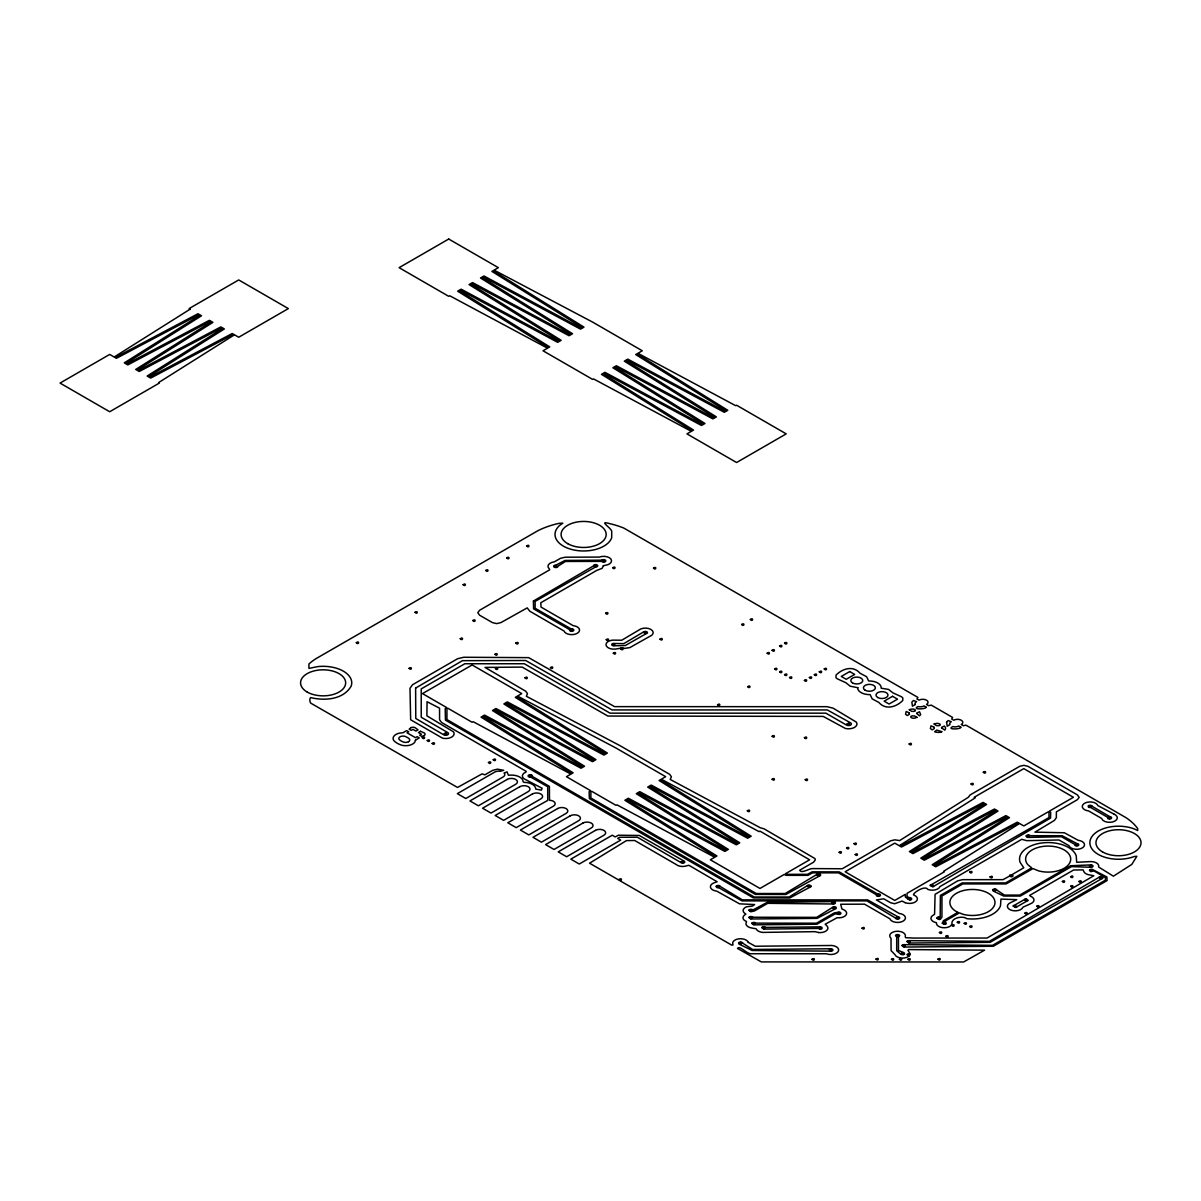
<?xml version="1.0" encoding="UTF-8"?>
<svg xmlns="http://www.w3.org/2000/svg" width="1201" height="1201" viewBox="0 0 1201 1201"><rect width="100%" height="100%" fill="white"/><g stroke="black" fill="none" stroke-linecap="round" stroke-linejoin="round"><path stroke-width="1.5" d="M880.438 895.03L880.378 895.451A2.147 1.246 0 0 1 878.877 896.321L878.141 896.351M742.668 943.16L752.532 949.466L830.972 948.76A2.102 1.216 0 0 1 832.893 949.871L832.833 950.291A2.102 1.216 0 0 1 831.332 951.162L752.171 950.486L739.065 944.136L738.51 942.95A2.102 1.216 0 0 1 740.011 942.094L740.747 942.049A2.102 1.216 0 0 1 742.638 943.16M810.96 886.203L810.885 886.623A2.102 1.216 0 0 1 809.399 887.494L789.748 897.988L753.342 897.898L445.451 720.135L445.196 708.65L446.682 707.584L422.497 693.608L472.128 664.964L521.744 693.608L515.289 697.346L605.379 753.357L604.388 753.928L507.362 701.909L503.88 703.936L593.97 759.948L592.964 760.518L495.953 708.5L492.455 710.527L582.545 766.538L581.554 767.109L484.543 715.09L481.046 717.117L571.136 773.129L570.145 773.699L473.119 721.681L472.128 722.266L447.928 708.29L446.937 708.86L446.937 719.564L754.273 897.012L789.087 897.012L806.802 885.993A2.102 1.216 0 0 1 808.318 885.137L809.039 885.092A2.102 1.216 0 0 1 810.96 886.203M1092.264 806.381L1109.634 816.575M618.215 835.311L615.227 836.947L612.255 835.22L570.82 859.15L579.257 864.029L620.692 840.1L617.719 838.373L619.686 837.247L637.416 837.247L680.727 862.438A2.117 1.216 0 0 0 684.135 862.783A2.117 1.216 0 0 0 683.534 860.817L639.262 835.461L618.8 835.22M817.986 873.818L818.707 873.773A2.102 1.216 0 0 1 820.628 874.883L820.568 875.304A2.102 1.216 0 0 1 819.082 876.175L785.874 894.49L755.339 894.4L589.376 798.59L589.121 791.744L590.607 790.678L566.422 776.702L573.132 772.828L483.042 716.817L484.033 716.246L581.044 768.25L584.542 766.238L494.452 710.226L495.443 709.656L592.468 761.674L595.951 759.648L505.876 703.636L506.867 703.065L603.878 755.084L607.376 753.057L517.286 697.045L518.277 696.475L616.053 748.058L665.684 776.702L659.109 780.5L749.199 836.512L748.208 837.082L651.182 785.079L647.699 787.09L737.774 843.102L736.783 843.672L639.773 791.669L636.275 793.681L726.365 849.692L725.374 850.263L628.363 798.26L624.865 800.271L714.955 856.283L713.964 856.853L616.939 804.835L616.053 805.361L591.853 791.384L590.877 791.954L590.877 798.019L756.255 893.514L785.214 893.514L816.485 874.673A2.102 1.216 0 0 1 818.001 873.818M938.236 917.159L940.188 916.813L940.383 895.436L962.151 882.945L1005.672 882.915L1031.704 867.873L1027.726 864.585A22.549 13.016 0 0 1 1044.9 846.21A22.549 13.016 0 0 1 1070.466 860.982A22.549 13.016 0 0 1 1038.64 870.89L1032.95 868.593L1006.108 883.921L962.812 883.921L941.944 895.976L941.944 917.024L940.818 918.66A2.102 1.216 0 0 1 939.332 919.531L936.735 918.029A2.102 1.216 0 0 1 938.251 917.174M752.802 917.249L816.68 917.354L832.113 907.656A2.102 1.216 0 0 1 833.629 906.8L834.35 906.755A2.102 1.216 0 0 1 836.271 907.866L836.196 908.286A2.102 1.216 0 0 1 834.71 909.157L817.115 918.36L750.7 918.99L748.839 917.459A2.102 1.216 0 0 1 750.34 916.588L751.06 916.558A2.102 1.216 0 0 1 752.772 917.249M818.466 932.516L814.969 931.661L765.412 932.366A7.882 4.549 0 0 1 756.165 928.793L752.261 928.103A7.867 4.549 0 0 1 746.091 922.758L746.527 921.587L744.335 920.296A7.867 4.549 0 0 1 744.335 915.237L745.881 914.126L744.425 913.075A7.882 4.549 0 0 1 746.617 906.77L752.426 906.064L754.633 904.548L739.516 903.828L716.712 891.127A7.867 4.549 0 0 1 710.557 887.554A7.867 4.549 0 0 1 713.904 882.9L717.117 881.744L688.954 865.305L687.002 865.711A7.867 4.549 0 0 1 676.088 864.45L634.713 840.49L626.427 840.61L589.571 863.204L731.634 945.082L733 945.007L732.835 944.151A7.882 4.549 0 0 1 734.021 940.743A7.867 4.549 0 0 1 742.098 938.822A7.867 4.549 0 0 1 748.268 942.38M905.164 902.672L902.086 901.065L894.685 903.737L890.632 902.747L883.726 898.798L876.415 899.924L899.144 913.436A7.867 4.549 0 0 1 905.434 918.195A7.867 4.549 0 0 1 898.078 922.428A7.867 4.549 0 0 1 889.851 918.78L864.555 904.173L840.7 904.248L841.916 908.962L843.162 909.502A7.882 4.549 0 0 1 846.029 915.042A7.882 4.549 0 0 1 837.142 917.714L825.207 924.215L826.573 925.536A7.882 4.549 0 0 1 826.558 930.595A7.882 4.549 0 0 1 818.451 932.516M748.283 942.38L755.234 946.223L829.26 945.517A7.882 4.549 0 0 1 838.508 950.862A7.882 4.549 0 0 1 826.408 953.759L752.261 953.729C747.427 955.11 739.666 944.737 737.489 948.43L761.314 961.911L963.637 961.971L984.595 950.156L908.707 949.586L907.911 950.261L910.298 954.044L908.481 953.819A2.102 1.216 0 0 0 906.98 954.69L908.917 956.221L906.95 957.347A7.867 4.549 0 0 1 894.85 954.465L891.082 950.637L891.007 938.281A7.867 4.549 0 0 1 896.051 931.315A7.867 4.549 0 0 1 905.284 936.66L905.599 937.681L913.706 938.071L987.072 938.041L1093.826 875.754L1089.953 874.974A7.867 4.549 0 0 1 1083.767 871.401L1083.107 869.884L1073.574 870.004L1029.632 895.421L1030.533 896.216A7.882 4.549 0 0 1 1030.518 903.768L1022.952 907.205A7.867 4.549 0 0 1 1010.852 910.073A7.867 4.549 0 0 1 1010.867 902.521L1016.752 899.669L1000.958 899.099L1000.493 905.704A28.614 16.529 0 0 1 966.82 918.675C962.842 915.387 950.622 917.864 951.988 924.094L950.802 925.731A7.867 4.549 0 0 1 942.725 927.652A7.867 4.549 0 0 1 936.555 924.079L936.45 922.743L934.408 922.128A7.867 4.549 0 0 1 932.246 915.823L934.573 914.261L935.084 894.34L957.798 880.798L962.541 879.672L1003.045 879.657L1009.275 876.235L1011.542 876.745A2.102 1.216 0 0 0 1013.028 875.874L1012.158 874.568L1023.777 867.783L1020.084 862.303A28.629 16.529 0 0 1 1042.603 842.877A28.629 16.529 0 0 1 1076.246 855.878L1076.681 862.288L1089.367 861.657A7.867 4.549 0 0 1 1098.615 867.002L1113.417 876.19L1131.837 864.39L1136.837 856.298L1134.375 856.478A28.629 16.529 0 0 1 1096.948 853.611A28.629 16.529 0 0 1 1096.978 831.828A28.629 16.529 0 0 1 1134.42 828.99L1137.707 830.537L1137.692 828.6A67.316 38.867 0 0 0 1125.998 817.671L966.039 725.194L963.307 725.719L961.235 724.518A5.254 3.033 0 0 0 962.752 722.642A5.269 3.048 0 0 0 958.878 719.429A5.254 3.033 0 0 0 953.804 720.24L951.717 719.024L952.618 717.447L931.3 705.137L928.568 705.663L926.496 704.462A5.269 3.033 0 0 0 926.496 700.168A5.269 3.033 0 0 0 919.05 700.168L916.979 698.967L917.879 697.391L623.739 528.035A69.448 40.098 0 0 0 608.877 523.441C598.428 520.468 610.874 527.629 611.714 531.232L611.699 537.688A28.629 16.529 0 0 1 572.652 549.713A28.629 16.529 0 0 1 559.846 525.257L562.804 523.186L559.291 523.291A69.448 40.098 0 0 0 537.703 530.812L316.494 658.373A61.236 35.354 0 0 0 308.912 664.003L308.957 668.402L317.559 666.63A28.629 16.529 0 0 1 351.187 686.086C343.336 699.823 324.48 700.949 310.639 697.586C309.423 698.502 309.633 702.135 310.864 703.216L457.506 787.466L482.141 773.849L484.844 774.84L492.56 770.411L497.379 769.165L503.714 770.306L500.367 771.267A5.975 3.453 0 0 0 494.587 772.153L457.356 793.651L465.793 798.515L503.039 777.017A5.975 3.453 0 0 0 504.585 773.699L504.045 773.024L507.062 771.913L508.398 775.215L511.581 775.095A11.56 6.681 0 0 1 523.141 781.821L524.176 782.376A11.56 6.681 0 0 1 535.751 789.102L541.366 790.138L542.101 788.261L525.843 779.719A7.867 4.549 0 0 1 525.933 772.123L526.143 771.312L441.533 722.462L439.581 719.729L439.551 708.17L427.046 701.714L426.895 715.856L453.468 731.814A8.407 4.849 0 0 1 451.651 737.099A8.407 4.849 0 0 1 442.493 738.15L410.652 719.774L409.991 688.278L412.513 684.75L457.611 658.718L463.721 657.262L528.665 657.638L614.552 706.638L826.979 706.683L833.089 708.155L856.313 722.101A8.407 4.849 0 0 1 854.496 727.386A8.407 4.849 0 0 1 845.339 728.437L823.21 716.412L607.856 716.036L522.165 667.095L485.024 667.411L525.753 691.236L527.479 693.653L526.338 696.265L620.166 745.746L669.678 774.33L671.404 776.747L670.173 779.434L760.398 827.804L764.091 828.84L814.909 858.55L815.329 859.841L813.602 862.183L799.686 870.215C801.037 874.073 809.699 868.308 812.281 868.593L842.246 868.758L890.632 840.82L894.835 839.829L899.639 840.58L968.291 797.314L970.168 794.912L1019.679 766.328L1023.868 765.322L1027.921 766.313L1077.417 794.897L1079.159 797.329L1077.432 799.656L1056.37 811.846L1056.34 817.716L1054.373 820.463L1034.932 832.143L1064.326 832.758L1078.213 840.31A7.867 4.549 0 0 1 1084.503 845.069A7.867 4.549 0 0 1 1077.162 849.287A7.867 4.549 0 0 1 1068.935 845.639L1058.967 839.979L1026.75 840.67L1021.796 839.304L939.993 886.563A7.867 4.549 0 0 1 927.908 889.431C924.83 884.386 910.793 894.535 913.931 895.105A7.882 4.549 0 0 1 916.093 901.411A7.882 4.549 0 0 1 905.164 902.657M915.162 704.552L912.46 706.173L911.844 702.12L913.436 700.513L916.528 701.624A5.269 3.048 0 0 0 915.162 704.552M1092.234 806.366A2.102 1.216 0 0 0 1090.328 805.27L1089.607 805.301A2.102 1.216 0 0 0 1088.106 806.171L1088.661 807.342L1090.868 807.612L1107.592 817.265L1107.968 818.662L1110.009 818.977A2.102 1.216 0 0 0 1111.495 818.121L1111.571 817.701A2.102 1.216 0 0 0 1109.649 816.59M878.111 896.366A2.147 1.246 0 0 1 876.355 895.646L876.37 894.73L838.478 872.842L812.567 872.842L807.943 875.349L786.024 875.349L784.163 874.478L759.978 888.455L710.346 859.796L716.952 855.983L626.862 799.971L627.853 799.401L724.864 851.419L728.361 849.392L638.271 793.381L639.262 792.81L736.288 844.828L739.771 842.802L649.681 786.79L650.687 786.22L747.698 838.238L751.195 836.211L661.105 780.2L662.096 779.629L759.107 831.647L759.978 831.152L809.609 859.796L785.409 873.773L786.385 874.328L807.507 874.343L812.116 871.836L839.214 871.881L877.616 894.009L879.222 894.039A2.147 1.246 0 0 1 880.453 895.015M603.307 565.836L602.136 568.343L596.702 570.415L540.825 602.722L541.005 607.075L573.012 625.556L576.09 626.322A7.867 4.549 0 0 1 576.075 633.873A7.867 4.549 0 0 1 563.99 630.99L529.821 611.219L527.209 607.886L500.952 622.583L496.674 623.619L492.38 622.583L479.604 615.212L477.818 612.735L479.604 610.258L549.698 569.799L549.292 568.824A7.867 4.549 0 0 1 554.292 561.858L560.462 558.33L565.206 557.204L599.344 557.084A7.867 4.549 0 0 1 610.964 559.141A7.867 4.549 0 0 1 605.214 565.311L603.352 565.701M898.453 936.87L898.453 950.471L904.068 952.708L904.623 953.894A2.102 1.216 0 0 1 903.122 954.75L901.08 954.435L896.697 950.727L896.697 936.885L895.526 935.459A2.102 1.216 0 0 1 897.027 934.588L897.763 934.558A2.102 1.216 0 0 1 899.654 935.654L898.453 936.87M857.814 687.723L857.814 689.119A11.815 6.816 0 0 0 867.077 694.478L870.155 694.643L872.181 698.862L878.832 702.42C885.647 710.361 896.306 707.044 902.762 700.498L902.837 697.931L901.531 696.79L893.034 692.917L888.575 689.419L881.249 688.233L880.979 686.477A11.815 6.816 0 0 0 871.716 681.117L868.638 680.952L866.612 676.733L859.976 673.176C853.145 665.249 842.486 668.552 836.031 675.097L835.971 677.679L837.277 678.805L845.774 682.678L850.218 686.191L857.814 687.723M945.142 921.122L946.313 923.524A2.102 1.216 0 0 1 944.812 924.38L942.154 923.299L943.476 920.702L957.978 912.28L956.491 911.679A22.549 13.016 0 0 1 964.103 890.376A22.549 13.016 0 0 1 994.968 902.852A22.549 13.016 0 0 1 962.902 914.261L959.434 912.865L945.142 921.122M415.621 688.083L415.771 718.468L443.724 734.817A2.807 1.621 0 0 0 447.688 734.817A2.807 1.621 0 0 0 447.688 732.52L421.221 717.237L421.221 688.894L464.802 663.748L524.297 663.748L608.652 712.358A2.807 1.621 0 0 0 611.069 713.169L825.898 713.169L846.57 725.104A2.807 1.621 0 0 0 850.533 725.104A2.807 1.621 0 0 0 850.533 722.807L827.309 709.941L612.045 709.926L525.693 660.505L462.445 660.655L415.621 688.083M356.322 642.655C358.874 645.778 359.805 639.968 356.322 642.655M414.991 612.33C417.573 615.452 418.443 609.703 414.991 612.33M409.076 668.356C411.568 671.494 412.679 665.654 409.076 668.356M422.257 737.714C424.614 740.792 426.01 735.207 422.302 737.609M427.226 740.567C429.598 743.659 430.919 738.075 427.256 740.462M432.18 743.434C434.702 746.572 435.768 740.747 432.18 743.434M444.325 733.571C446.682 736.663 448.093 731.049 444.355 733.466M463.121 584.662C465.658 587.784 466.649 582.005 463.121 584.662M460.253 638.692C462.805 641.814 463.796 636.035 460.253 638.692M472.849 620.527C475.356 623.664 476.407 617.839 472.849 620.527M485.759 570.445C488.297 573.568 489.212 567.803 485.759 570.445M494.947 654.305C497.484 657.427 498.415 651.678 494.947 654.305M506.747 557.925C509.329 561.032 510.26 555.267 506.747 557.925M495.428 668.582C497.95 671.719 499 665.894 495.428 668.582M488.432 762.53C490.804 765.622 492.2 760.038 488.477 762.425M493.236 759.708C495.773 762.83 496.809 757.02 493.236 759.708M526.654 545.975C529.191 549.097 530.211 543.287 526.654 545.975M515.83 643.105C518.171 646.198 519.658 640.583 515.875 643M524.987 677.814C527.554 680.952 528.515 675.142 524.987 677.814M528.83 775.831C531.187 778.909 532.583 773.354 528.875 775.726M554.442 566.196C556.844 569.289 558.15 563.674 554.487 566.091M550.463 667.591C553.015 670.713 554.006 664.904 550.463 667.591M570.31 629.985C572.667 633.077 574.063 627.492 570.355 629.894M594.195 565.716C596.732 568.839 597.678 563.059 594.195 565.716M602.286 560.762C604.688 563.854 605.995 558.225 602.332 560.657M605.604 613.291C607.946 616.368 609.402 610.769 605.634 613.186M612.705 567.743C615.032 570.835 616.488 565.251 612.75 567.653M606.25 639.638C608.787 642.76 609.823 636.98 606.25 639.638M612.465 644.517C615.047 647.624 615.903 641.874 612.465 644.517M613.336 653.179C615.873 656.301 616.804 650.552 613.336 653.179M620.782 648.885C623.289 652.008 624.355 646.183 620.782 648.885M643.931 632.537C646.468 635.659 647.399 629.894 643.931 632.537M653.464 568.118C655.806 571.211 657.247 565.611 653.494 568.013M619.146 879.447C621.683 882.585 622.719 876.76 619.146 879.447M659.995 639.127C662.517 642.265 663.583 636.44 659.995 639.127M681.252 861.823C683.774 864.945 684.825 859.15 681.252 861.823M717.552 704.762C720.12 707.869 721.02 702.105 717.552 704.762M741.648 624.49C744.215 627.598 745.145 621.833 741.648 624.49M716.877 886.578C719.234 889.671 720.675 884.056 716.922 886.473M750.34 619.476C752.922 622.583 753.793 616.834 750.34 619.476M747.698 686.672C750.235 689.794 751.241 684 747.698 686.672M747.337 810.78C749.859 813.903 750.895 808.078 747.337 810.78M767.184 653.179C769.766 656.301 770.592 650.522 767.184 653.179M772.123 650.326C774.645 653.449 775.681 647.654 772.123 650.326M739.17 943.16C741.678 946.298 742.803 940.488 739.17 943.16M774.63 668.942C777.182 672.065 778.158 666.255 774.63 668.942M749.589 910.448C752.126 913.571 753.057 907.791 749.589 910.448M779.599 646.018C782.136 649.14 783.142 643.331 779.599 646.018M749.484 917.669C751.841 920.747 753.222 915.177 749.529 917.564M772.153 736.273C774.735 739.396 775.591 733.631 772.153 736.273M779.599 671.809C782.181 674.917 783.052 669.167 779.599 671.809M752.411 923.539C754.783 926.632 756.165 921.032 752.457 923.434M784.553 643.151C786.925 646.243 788.306 640.643 784.598 643.045M772.153 779.254C774.735 782.376 775.591 776.612 772.153 779.254M784.553 674.677C786.925 677.754 788.306 672.17 784.598 674.572M789.522 677.529C792.044 680.652 793.095 674.857 789.522 677.529M762.5 927.803C764.857 930.895 766.268 925.295 762.53 927.697M804.4 680.397C806.937 683.519 807.898 677.769 804.4 680.397M809.369 677.529C811.861 680.667 812.957 674.872 809.369 677.529M804.4 737.714C806.802 740.792 808.108 735.177 804.445 737.609M814.338 674.677C816.905 677.784 817.836 672.005 814.338 674.677M805.255 779.674C807.823 782.797 808.768 777.032 805.255 779.674M819.292 671.809C821.799 674.932 822.94 669.107 819.292 671.809M824.261 668.942C826.798 672.05 827.729 666.3 824.261 668.942M807.462 886.203C809.819 889.295 811.23 883.696 807.492 886.098M817.13 874.883C819.713 878.006 820.643 872.226 817.13 874.883M812.026 959.329C814.368 962.421 815.824 956.807 812.056 959.224M818.632 927.953C821.214 931.06 822.085 925.325 818.632 927.953M847.155 723.858C849.738 726.965 850.668 721.2 847.155 723.858M831.873 902.702C834.23 905.794 835.611 900.21 831.918 902.597M832.773 907.866C835.28 910.989 836.316 905.209 832.773 907.866M839.154 852.32C841.646 855.442 842.697 849.662 839.154 852.32M829.396 949.871C831.903 952.993 832.939 947.214 829.396 949.871M837.382 913.165C839.919 916.288 840.955 910.493 837.382 913.165M846.585 848.026C849.182 851.134 850.053 845.384 846.585 848.026M854.031 843.718C856.358 846.81 857.814 841.225 854.076 843.627M855.202 854.512C857.784 857.619 858.625 851.884 855.202 854.512M862.018 928.118C864.555 931.24 865.606 925.446 862.018 928.118M876.94 895.03C879.447 898.153 880.483 892.388 876.94 895.03M875.994 959.074C878.532 962.196 879.567 956.386 875.994 959.074M909.142 743.989C911.649 747.127 912.7 741.332 909.142 743.989M891.457 959.314C894.054 962.421 894.91 956.672 891.457 959.314M896.186 917.789C898.693 920.912 899.729 915.132 896.186 917.789M896.186 935.669C898.528 938.762 899.999 933.117 896.216 935.564M899.399 959.314C901.756 962.406 903.212 956.792 899.429 959.209M901.185 953.474C903.768 956.581 904.593 950.817 901.185 953.474M902.672 945.727C905.254 948.85 906.079 943.085 902.672 945.727M908.151 898.783C910.688 901.921 911.724 896.096 908.151 898.783M907.641 941.719C909.998 944.812 911.409 939.197 907.671 941.614M907.641 954.9C910.223 958.008 911.079 952.258 907.641 954.9M907.941 959.314C910.298 962.391 911.664 956.822 907.971 959.209M930.88 885.542C933.417 888.665 934.423 882.9 930.88 885.542M937.396 918.24C939.737 921.317 941.164 915.717 937.426 918.134M939.392 932.546C941.749 935.639 943.13 930.054 939.437 932.441M937.906 959.194C940.233 962.286 941.689 956.702 937.951 959.089M942.875 923.089C945.457 926.211 946.328 920.461 942.875 923.089M945.848 936.27C948.385 939.392 949.421 933.612 945.848 936.27M951.808 925.386C954.134 928.478 955.576 922.893 951.838 925.28M971.039 783.968C973.576 787.09 974.491 781.341 971.039 783.968M957.272 922.233C959.614 925.325 961.025 919.741 957.302 922.128M969.672 872.091C972.029 875.184 973.441 869.584 969.702 871.986M964.208 923.374C966.775 926.496 967.661 920.747 964.208 923.374M983.289 772.243C985.661 775.336 987.012 769.751 983.334 772.138M969.672 926.526C972.029 929.619 973.441 924.019 969.702 926.421M990.014 876.955C992.386 880.063 993.797 874.433 990.059 876.865M993.377 890.106C995.779 893.184 997.07 887.569 993.407 890.001M1009.606 875.454C1011.918 878.547 1013.374 872.962 1009.636 875.349M1013.839 906.185C1016.361 909.307 1017.442 903.527 1013.839 906.185M1026.9 836.106C1029.422 839.229 1030.473 833.434 1026.9 836.106M1024.768 899.879C1027.125 902.972 1028.536 897.387 1024.798 899.774M1024.873 913.18C1027.44 916.288 1028.386 910.508 1024.873 913.18M1036.733 906.275C1039.15 909.352 1040.396 903.783 1036.778 906.17M1062.33 881.474C1064.656 884.567 1066.098 878.982 1062.36 881.369M1070.646 876.67C1073.229 879.793 1074.054 874.028 1070.646 876.67M1070.646 886.278C1073.229 889.386 1074.054 883.651 1070.646 886.278M1075.255 844.663C1077.597 847.741 1079.038 842.141 1075.3 844.558M1078.963 881.474C1081.32 884.567 1082.686 878.967 1078.993 881.369M1088.752 806.381C1091.093 809.474 1092.535 803.859 1088.797 806.276M1089.502 865.996C1092.054 869.134 1092.985 863.324 1089.502 865.996M1090.103 870.41C1092.415 873.502 1093.871 867.918 1090.133 870.305M1099.38 877.661C1101.933 880.783 1102.908 875.019 1099.38 877.661M1108.058 817.701C1110.475 820.778 1111.766 815.194 1108.103 817.596M909.052 712.778L909.442 714.28L907.265 715.541L905.584 714.235L906.185 711.472L909.052 712.778M917.204 713.829L919.441 715.856L920.657 714.655L919.546 711.788L916.708 713.004L917.204 713.829M933.868 727.1L934.258 728.617L932.081 729.863L930.4 728.557L931 725.794L933.868 727.1M716.231 886.368L716.787 887.539L718.994 887.809L741.993 900.885L866.867 900.885L895.466 917.999A2.102 1.216 0 0 0 897.402 919.11L898.123 919.065A2.102 1.216 0 0 0 899.624 918.21L899.684 917.789A2.102 1.216 0 0 0 897.778 916.693L867.602 899.909L742.353 899.864L720.39 886.578A2.102 1.216 0 0 0 718.453 885.467L717.733 885.497A2.102 1.216 0 0 0 716.231 886.368M748.944 910.238L750.805 911.769L754.423 910.974L767.724 903.317L833.809 903.993A2.102 1.216 0 0 0 835.311 903.137L835.371 902.702A2.102 1.216 0 0 0 833.464 901.606L767.289 902.311L752.892 910.028A2.102 1.216 0 0 0 751.165 909.337L750.43 909.367A2.102 1.216 0 0 0 748.944 910.238M751.766 923.329L753.627 924.86L816.92 924.215L835.265 913.781L839.319 914.456A2.102 1.216 0 0 0 840.82 913.586L840.88 913.165A2.102 1.216 0 0 0 838.974 912.069L834.29 912.91L816.47 923.194L755.729 923.134A2.102 1.216 0 0 0 753.988 922.428L753.267 922.458A2.102 1.216 0 0 0 751.766 923.329M761.839 927.592L763.701 929.124L818.031 928.418L820.568 929.244A2.102 1.216 0 0 0 822.054 928.373L822.13 927.953A2.102 1.216 0 0 0 820.208 926.857L765.803 927.397A2.102 1.216 0 0 0 764.061 926.707L763.341 926.737A2.102 1.216 0 0 0 761.839 927.592M907.506 898.573L910.103 900.074A2.102 1.216 0 0 0 911.589 899.204L911.649 898.783A2.102 1.216 0 0 0 909.742 897.687L907.055 896.727L907.055 893.334L944.391 871.776L943.611 871.325L1018.838 823.931L1017.847 823.361L935.744 866.792L932.201 864.735L1007.414 817.341L1006.423 816.77L924.32 860.201L920.777 858.145L996.004 810.75L995.013 810.18L912.91 853.611L909.367 851.554L984.595 804.16L983.589 803.589L901.501 847.02L894.76 843.132L845.129 871.776L894.76 900.435L905.299 894.355L905.344 897.117L907.581 898.468M902.026 945.517L903.888 947.049L993.362 946.253L1107.067 880.588L1106.917 877L1093.405 870.004A2.102 1.216 0 0 0 1091.664 869.314L1090.943 869.344A2.102 1.216 0 0 0 1089.442 870.2L1090.598 871.626L1094.111 871.025L1105.4 877.556L1105.4 880.168L992.536 945.337L903.512 944.662A2.102 1.216 0 0 0 902.026 945.517M906.98 941.509L908.842 943.04L990.119 942.305L1101.317 878.952A2.102 1.216 0 0 0 1102.818 878.081L1102.878 877.661A2.102 1.216 0 0 0 1100.972 876.565L1100.221 876.595A2.102 1.216 0 0 0 1098.75 877.466L989.459 941.314L908.481 940.653A2.102 1.216 0 0 0 906.98 941.509M942.019 728.166L944.767 730.133A6.606 3.813 0 0 0 944.361 726.11L941.524 727.326L942.019 728.166M930.235 885.332L932.832 886.833A2.102 1.216 0 0 0 934.318 885.963L1050.53 818.091L1050.725 812.281L1049.224 811.245L1073.424 797.284L1023.792 768.625L974.161 797.284L975.197 797.869L899.969 845.279L900.96 845.849L983.064 802.418L986.606 804.46L911.379 851.869L912.385 852.44L994.473 809.009L998.016 811.05L922.803 858.46L923.794 859.03L1005.898 815.599L1009.44 817.641L934.213 865.05L935.204 865.621L1017.307 822.19L1023.792 825.943L1047.993 811.966L1048.968 812.537L1048.968 817.566L931.736 884.476A2.102 1.216 0 0 0 930.25 885.347M992.717 889.896L993.272 891.067L1003.721 896.051L1020.37 896.066L1071.502 866.612L1091.439 867.287A2.102 1.216 0 0 0 1092.94 866.431L1093 866.011A2.102 1.216 0 0 0 1091.093 864.9L1070.526 865.756L1019.709 895.09L1004.456 895.09L996.875 890.106A2.102 1.216 0 0 0 994.938 888.995L994.218 889.025A2.102 1.216 0 0 0 992.717 889.896M1013.194 905.974L1015.791 907.476A2.102 1.216 0 0 0 1017.277 906.605L1026.705 901.17A2.102 1.216 0 0 0 1028.191 900.315L1025.609 898.813A2.102 1.216 0 0 0 1024.138 899.684L1014.68 905.119A2.102 1.216 0 0 0 1013.209 905.989M1026.255 835.896L1026.375 836.722A2.102 1.216 0 0 0 1028.101 837.427L1061.474 836.722L1074.685 844.348L1075.15 845.624L1077.192 845.939A2.102 1.216 0 0 0 1078.693 845.084L1078.753 844.663A2.102 1.216 0 0 0 1076.847 843.552L1062.209 835.746L1030.203 835.701A2.102 1.216 0 0 0 1028.476 835.01L1027.741 835.025A2.102 1.216 0 0 0 1026.255 835.911M946.583 722.176L947.199 726.245L949.901 724.608A5.254 3.033 0 0 1 951.282 721.681L948.174 720.57L946.583 722.176M926.046 707.119L925.881 707.704C924.169 709.311 911.649 709.581 918.074 706.488L918.885 706.698A5.269 3.048 0 0 0 923.974 705.918L926.046 707.119M960.785 727.175L960.635 727.761C958.908 729.367 946.403 729.638 952.813 726.545L953.624 726.77A5.254 3.033 0 0 0 958.713 725.974L960.785 727.175M941.734 731.649L941.644 731.949A6.606 3.813 0 0 1 934.663 731.709L936.78 730.073L941.734 731.649M909.322 709.671L911.574 711.322C918.585 712.118 915.027 707.344 909.322 709.671M916.918 717.312C911.844 720.285 907.13 715.105 914.577 715.961L916.918 717.312M934.123 723.993L936.39 725.644C943.401 726.44 939.843 721.681 934.123 723.993M533.409 601.07L533.574 608.847L569.739 629.684A2.117 1.216 0 0 0 571.526 631.321A2.117 1.216 0 0 0 573.808 629.985A2.117 1.216 0 0 0 571.166 628.919L535.121 608.261L535.121 601.386L595.411 567.037A2.117 1.216 0 0 0 597.708 565.851A2.117 1.216 0 0 0 595.531 564.605A2.117 1.216 0 0 0 593.489 565.926L533.409 601.07M415.486 740.131L414.765 742.233A9.803 5.66 0 0 1 401.96 745.296A19.756 11.409 0 0 1 393.823 740.597A9.803 5.66 0 0 1 399.122 733.195L402.981 732.73L406.644 730.598L408.745 731.799L407.019 732.805L415.456 737.669L417.182 736.678L419.284 737.894L415.486 740.131M620.437 648.285L615.377 649.08A7.867 4.549 0 0 1 605.98 644.622A7.867 4.549 0 0 1 615.392 640.163L621.788 640.208L638.782 630.12A7.867 4.549 0 0 1 650.897 629.429A7.867 4.549 0 0 1 649.681 636.425L629.849 647.594L624.085 648.465A2.117 1.216 0 0 0 620.437 648.285M643.586 631.936L623.844 643.601L614.747 643.511A2.117 1.216 0 0 0 611.744 644.517A2.117 1.216 0 0 0 614.402 645.793L625.316 645.538L645.868 633.813A2.117 1.216 0 0 0 647.054 631.936A2.117 1.216 0 0 0 643.586 631.936M601.956 560.161L565.04 560.447L556.018 565.086A2.117 1.216 0 0 0 553.721 566.271A2.117 1.216 0 0 0 555.898 567.533A2.117 1.216 0 0 0 557.94 566.196L565.476 561.452L601.761 561.377A2.117 1.216 0 0 0 604.899 561.858A2.117 1.216 0 0 0 605.169 559.996A2.117 1.216 0 0 0 601.956 560.161M532.268 776.251L532.193 776.356A2.117 1.216 0 0 0 530.407 774.72A2.117 1.216 0 0 0 528.125 776.041A2.117 1.216 0 0 0 530.782 777.122L547.716 786.745L547.716 800.421L507.783 822.76L516.22 827.639L553.466 806.141A5.96 3.438 0 0 0 550.779 800.376L549.473 800.301L549.412 786.37L532.193 776.356M190.118 309.182L114.891 356.577L115.881 357.162L197.985 313.731L201.528 315.773L126.3 363.167L127.291 363.753L209.394 320.322L212.937 322.363L137.725 369.758L138.716 370.343L220.819 326.912L224.362 328.954L149.134 376.348L150.125 376.934L232.228 333.503L238.714 337.241L288.345 308.597L238.714 279.938L189.082 308.597L190.118 309.182M199.516 315.473L124.288 362.867L127.831 364.909L209.935 321.478L210.926 322.063L135.698 369.458L139.241 371.499L221.344 328.068L222.335 328.654L147.123 376.048L150.665 378.09L232.754 334.659L233.76 335.244L158.532 382.639L159.313 383.089L109.681 411.748L60.05 383.089L109.681 354.43L116.407 358.318L198.51 314.887L199.516 315.473M448.724 239.029L399.107 267.673L448.724 296.332L449.729 295.761L546.755 347.765L547.746 347.194L457.656 291.182L461.154 289.171L558.165 341.174L559.156 340.604L469.066 284.592L472.563 282.58L569.574 334.584L570.565 334.013L480.49 278.001L483.973 275.99L580.999 327.993L581.99 327.423L491.9 271.411L498.355 267.673L448.724 239.029M460.644 290.312L459.653 290.882L549.743 346.894L543.032 350.782L592.663 379.426L593.549 378.916L690.56 430.919L691.566 430.348L601.476 374.337L604.959 372.325L701.985 424.328L702.975 423.758L612.885 367.746L616.383 365.735L713.394 417.738L714.385 417.167L624.295 361.156L627.793 359.144L724.803 411.147L725.809 410.577L635.719 354.565L642.28 350.782L592.663 322.123L494.887 270.54L493.896 271.126L583.986 327.137L580.488 329.149L483.478 277.131L482.472 277.716L572.562 333.728L569.079 335.74L472.053 283.721L471.062 284.307L561.152 340.318L557.654 342.33L460.644 290.312M604.463 373.481L603.472 374.051L693.547 430.063L686.957 433.876L736.588 462.52L786.22 433.876L736.588 405.217L735.718 405.713L638.707 353.71L637.716 354.28L727.791 410.292L724.308 412.303L627.282 360.3L626.291 360.87L716.381 416.882L712.884 418.894L615.873 366.89L614.882 367.461L704.972 423.473L701.474 425.484L604.463 373.481M410.967 727.611L409.166 729.142L411.267 730.358L412.979 729.367L415.936 731.064L418.038 729.848L415.006 727.611A3.633 2.102 0 0 0 410.967 727.611M420.56 731.304L418.458 732.52L421.416 734.231L419.704 735.222L421.806 736.438L424.433 735.402A3.633 2.102 0 0 0 424.433 733.06L420.56 731.304M507.182 779.434L469.966 800.932L478.403 805.796L515.649 784.298A5.96 3.438 0 0 0 515.634 779.419A5.96 3.438 0 0 0 507.182 779.434M519.793 786.715L482.577 808.213L491.014 813.077L528.245 791.579A5.96 3.438 0 0 0 528.245 786.7A5.96 3.438 0 0 0 519.793 786.715M532.403 793.996L495.172 815.479L503.609 820.358L540.855 798.86A5.96 3.438 0 0 0 540.84 793.981A5.96 3.438 0 0 0 532.403 793.996M557.609 808.558L520.393 830.041L528.83 834.905L566.061 813.407A5.96 3.438 0 0 0 566.061 808.543A5.96 3.438 0 0 0 557.609 808.558M570.22 815.824L533.004 837.322L541.441 842.186L578.672 820.688A5.96 3.438 0 0 0 578.657 815.809A5.96 3.438 0 0 0 570.22 815.824M582.83 823.105L545.599 844.603L554.036 849.467L591.282 827.969A5.96 3.438 0 0 0 591.267 823.09A5.96 3.438 0 0 0 582.83 823.105M849.707 671.554L841.27 676.433L846.225 679.301L854.662 674.422L849.707 671.554M595.426 830.386L558.21 851.869L566.647 856.748L603.878 835.25A5.96 3.438 0 0 0 603.878 830.371A5.96 3.438 0 0 0 595.426 830.386M892.568 696.31L884.131 701.174L889.085 704.041L897.522 699.162L892.568 696.31M1113.837 814.023L1097.864 805.601A7.867 4.549 0 0 0 1089.652 801.953A7.867 4.549 0 0 0 1082.296 806.171A7.867 4.549 0 0 0 1088.586 810.93L1101.467 818.316L1102.908 820.313A7.882 4.549 0 0 0 1115.008 821.019A7.882 4.549 0 0 0 1113.837 814.023M408.535 741.693A4.204 2.432 0 0 0 408.535 738.255A14.397 8.317 0 0 0 406.013 736.798A4.204 2.432 0 0 0 400.624 736.528A4.204 2.432 0 0 0 399.227 739.546A14.442 8.332 0 0 0 402.575 741.693A4.204 2.432 0 0 0 408.535 741.693M865.17 690.245A5.99 3.453 0 0 0 875.184 688.698A5.99 3.453 0 0 0 867.843 684.465A5.99 3.453 0 0 0 865.17 690.245M877.766 697.526A5.99 3.453 0 0 0 887.794 695.964A5.99 3.453 0 0 0 880.453 691.731A5.99 3.453 0 0 0 877.766 697.526M852.56 682.964A5.99 3.453 0 0 0 862.573 681.417A5.99 3.453 0 0 0 855.247 677.184A5.99 3.453 0 0 0 852.56 682.964M307.186 692.046A22.549 13.016 0 0 0 344.897 686.206A22.549 13.016 0 0 0 317.289 670.263A22.549 13.016 0 0 0 307.186 692.046M567.683 543.648A22.549 13.016 0 0 0 605.409 537.808A22.549 13.016 0 0 0 577.801 521.88A22.549 13.016 0 0 0 567.683 543.648M1102.548 851.929A22.549 13.016 0 0 0 1140.259 846.089A22.549 13.016 0 0 0 1112.651 830.161A22.549 13.016 0 0 0 1102.548 851.929"/></g></svg>
